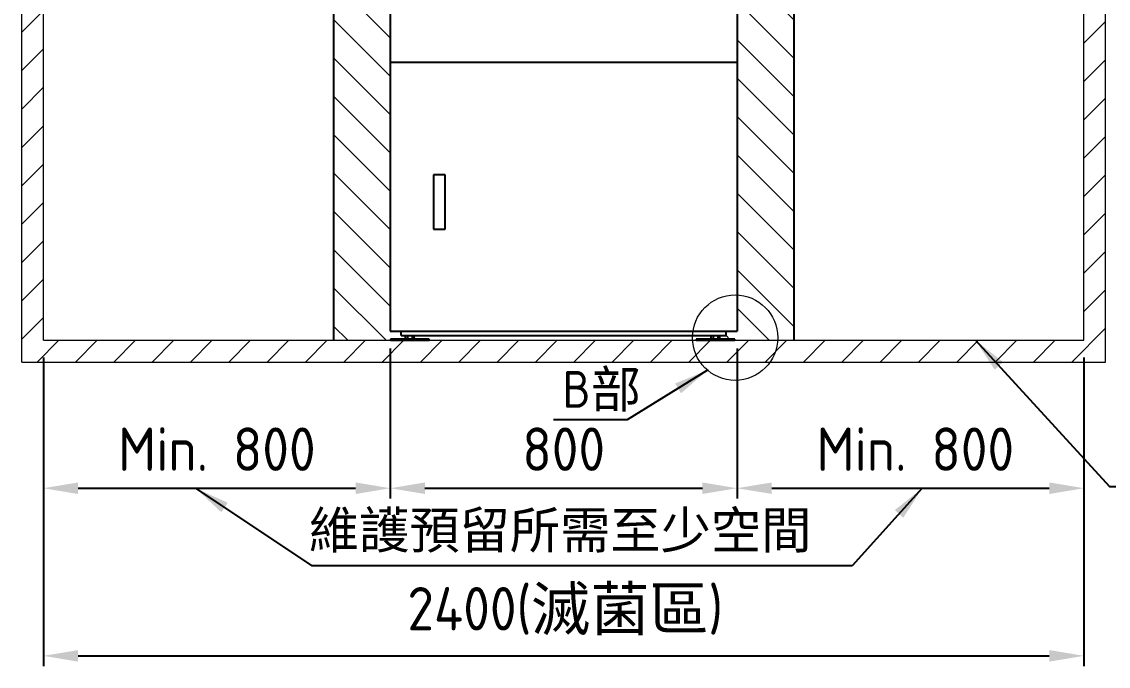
# Model space of a CAD drawing. Header units: millimetres. Extents: x -179594 to 13185, y 0 to 9270.
# Drawn here: x 8321 to 10827, y 1903 to 3389 of the extents above; entities that cross this region are included whole.
import ezdxf

# ---------------------------------------------------------------- set-up
doc = ezdxf.new("R2010")
doc.units = ezdxf.units.MM
doc.header["$MEASUREMENT"] = 0
doc.linetypes.add('HIDDEN', pattern=[9.525, 6.35, -3.175])
doc.layers.get('0').update_dxf_attribs({"lineweight": 25})
for name, color, linetype, lineweight in [('D', 3, 'Continuous', 13), ('H', 2, 'HIDDEN', 15), ('S', 4, 'Continuous', 15)]:
    doc.layers.add(name, color=color, linetype=linetype, lineweight=lineweight)
doc.styles.get("Standard").update_dxf_attribs({"font": 'KAIU.TTF'})
doc.styles.add('STU25', font='isocp2.shx')
doc.dimstyles.new('STU25', dxfattribs={"dimscale": 40, "dimtxt": 2.5, "dimasz": 2, "dimexe": 0.6, "dimexo": 1, "dimgap": 1, "dimtad": 1, "dimdsep": 46, "dimtxsty": 'STU25', "dimcen": 2, "dimazin": 2, "dimtfac": 1, "dimtmove": 0, "dimatfit": 3, "dimfxl": 0, "dimtolj": 1, "dimtzin": 0, "dimarcsym": 0})
doc.dimstyles.new('STU25$7', dxfattribs={"dimscale": 40, "dimtxt": 2.5, "dimasz": 2, "dimexe": 1.25, "dimexo": 0.625, "dimgap": 1, "dimtad": 0, "dimdec": 4, "dimdsep": 46, "dimtxsty": 'STU25', "dimcen": 2.5, "dimazin": 2, "dimtfac": 1, "dimtdec": 4, "dimtmove": 0, "dimatfit": 3, "dimfxl": 0, "dimtolj": 1, "dimtzin": 0, "dimarcsym": 0})

# ---------------------------------------------------------------- blocks, each defined once
blk = doc.blocks.new('*D16')
at = {"layer": 'D', "color": 0, "lineweight": -2}
for p, q in [((9971.4, 2635.6), (9971.4, 2289.7)), ((10771.4, 2614.6), (10771.4, 2289.7)), ((10051.4, 2313.7), (10691.4, 2313.7))]:
    blk.add_line(p, q, dxfattribs=at)
at = {"layer": 'D', "color": 0}
for points in [[(10051.4, 2327), (10051.4, 2300.4), (9971.4, 2313.7)], [(10691.4, 2300.4), (10691.4, 2327), (10771.4, 2313.7)]]:
    blk.add_solid(points, dxfattribs=at)
at = {"layer": 'Defpoints', "color": 0}
for p in [(9971.4, 2675.6), (10771.4, 2654.6), (10771.4, 2313.7)]:
    blk.add_point(p, dxfattribs=at)
at = {"layer": 'D', "color": 0, "insert": (10382.4, 2403.7), "char_height": 100, "attachment_point": 5, "style": 'STU25'}
blk.add_mtext('\\A1;Min. 800', dxfattribs=at)
blk = doc.blocks.new('*D17')
at = {"layer": 'D', "color": 0, "lineweight": -2}
for p, q in [((8371.4, 2614.6), (8371.4, 1903.4)), ((10771.4, 2614.6), (10771.4, 1903.4)), ((8451.4, 1927.4), (10691.4, 1927.4))]:
    blk.add_line(p, q, dxfattribs=at)
at = {"layer": 'D', "color": 0}
for points in [[(8451.4, 1940.7), (8451.4, 1914.1), (8371.4, 1927.4)], [(10691.4, 1914.1), (10691.4, 1940.7), (10771.4, 1927.4)]]:
    blk.add_solid(points, dxfattribs=at)
at = {"layer": 'Defpoints', "color": 0}
for p in [(8371.4, 2654.6), (10771.4, 2654.6), (10771.4, 1927.4)]:
    blk.add_point(p, dxfattribs=at)
at = {"layer": 'D', "color": 0, "insert": (9574.9, 2030.4), "char_height": 100, "attachment_point": 5, "style": 'STU25'}
blk.add_mtext('\\A1;2400({\\f標楷體|b0|i0|c136|p65;滅菌區})', dxfattribs=at)
blk = doc.blocks.new('*D18')
at = {"layer": 'D', "color": 0, "lineweight": -2}
for p, q in [((9171.4, 2635.6), (9171.4, 2289.7)), ((8371.4, 2614.6), (8371.4, 2289.7)), ((8451.4, 2313.7), (9091.4, 2313.7))]:
    blk.add_line(p, q, dxfattribs=at)
at = {"layer": 'D', "color": 0}
for points in [[(8451.4, 2327), (8451.4, 2300.4), (8371.4, 2313.7)], [(9091.4, 2300.4), (9091.4, 2327), (9171.4, 2313.7)]]:
    blk.add_solid(points, dxfattribs=at)
at = {"layer": 'Defpoints', "color": 0}
for p in [(9171.4, 2675.6), (8371.4, 2654.6), (9171.4, 2313.7)]:
    blk.add_point(p, dxfattribs=at)
at = {"layer": 'D', "color": 0, "insert": (8771.4, 2403.7), "char_height": 100, "attachment_point": 5, "style": 'STU25'}
blk.add_mtext('\\A1;Min. 800', dxfattribs=at)
blk = doc.blocks.new('*D29')
at = {"layer": 'D', "color": 0, "lineweight": -2}
for p, q in [((9171.4, 2635.6), (9171.4, 2289.7)), ((9971.4, 2635.6), (9971.4, 2289.7)), ((9251.4, 2313.7), (9891.4, 2313.7))]:
    blk.add_line(p, q, dxfattribs=at)
at = {"layer": 'D', "color": 0}
for points in [[(9251.4, 2327), (9251.4, 2300.4), (9171.4, 2313.7)], [(9891.4, 2300.4), (9891.4, 2327), (9971.4, 2313.7)]]:
    blk.add_solid(points, dxfattribs=at)
at = {"layer": 'Defpoints', "color": 0}
for p in [(9171.4, 2675.6), (9971.4, 2675.6), (9971.4, 2313.7)]:
    blk.add_point(p, dxfattribs=at)
at = {"layer": 'D', "color": 0, "insert": (9571.4, 2403.7), "char_height": 100, "attachment_point": 5, "style": 'STU25'}
blk.add_mtext('\\A1;800', dxfattribs=at)

msp = doc.modelspace()

# ---------------------------------------------------------------- hatches: boundary and pattern name
at = {"layer": 'D'}
h = msp.add_hatch(dxfattribs=at)
h.set_pattern_fill('ANSI31', color=256, scale=500, angle=90, style=0)
h.set_pattern_definition([(135, (27.53, 32.87), (-44.19417, -44.19417), [])])
h.paths.add_polyline_path([(9971.356, 4355.578), (9971.356, 3725.578), (9971.356, 3295.578), (9971.356, 2675.578), (9946.356, 2675.578), (9946.356, 2665.578), (9936.748, 2665.578), (9936.748, 2657.578), (9970.856, 2657.578), (9970.856, 2654.578), (10102.14, 2654.578), (10102.14, 4441.513), (10771.356, 4441.513), (10771.356, 5354.578), (8371.356, 5354.578), (8371.356, 4441.513), (9040.571, 4441.513), (9040.571, 2654.578), (9171.856, 2654.578), (9171.856, 2657.578), (9205.963, 2657.578), (9205.963, 2665.578), (9196.356, 2665.578), (9196.356, 2675.578), (9171.356, 2675.578), (9171.356, 3295.578), (9171.356, 3725.578), (9171.356, 4355.578)])
at = {"layer": 'H', "ltscale": 5}
h = msp.add_hatch(dxfattribs=at)
h.set_pattern_fill('ANSI31', color=256, scale=500, style=0)
h.set_pattern_definition([(45, (226570.927, 23270.51), (-44.194174, 44.194174), [])])
h.paths.add_polyline_path([(10821.356, 2604.578), (10821.356, 5354.578), (10771.356, 5354.578), (10771.356, 2654.578), (8371.356, 2654.578), (8371.356, 5354.578), (8321.356, 5354.578), (8321.356, 2604.578)])
h.paths.add_polyline_path([(10821.356, 5354.578), (10771.356, 5354.578)], flags=16)
h.paths.add_polyline_path([(8321.356, 5354.578), (8371.356, 5354.578)], flags=16)

# ---------------------------------------------------------------- linework, layer by layer
for p, q in [((9040.571, 4441.513), (9040.571, 2654.578)), ((10102.14, 4441.513), (10102.14, 2654.578)), ((9171.356, 3725.578), (9171.356, 3295.578)), ((9971.356, 3725.578), (9971.356, 3295.578)), ((9171.356, 3295.578), (9171.356, 2675.578)), ((9171.356, 3295.578), (9971.356, 3295.578)), ((9171.356, 3295.578), (9971.356, 3295.578)), ((9971.356, 3295.578), (9971.356, 2675.578)), ((9271.356, 3035.578), (9271.356, 2910.578)), ((9298.356, 3035.578), (9271.356, 3035.578)), ((9298.356, 2910.578), (9298.356, 3035.578)), ((9271.356, 2910.578), (9298.356, 2910.578)), ((9171.356, 2675.578), (9971.356, 2675.578)), ((9196.356, 2665.578), (9196.356, 2675.578)), ((9196.356, 2665.578), (9201.356, 2665.578)), ((9196.356, 2665.578), (9946.356, 2665.578)), ((9946.356, 2665.578), (9946.356, 2675.578))]:
    msp.add_line(p, q)
at = {"linetype": 'Continuous'}
for p, q in [((9260.856, 2657.578), (9171.856, 2657.578)), ((9171.856, 2657.578), (9171.856, 2654.578)), ((9205.963, 2665.578), (9205.963, 2657.578)), ((9211.16, 2665.578), (9211.16, 2657.578)), ((9221.552, 2665.578), (9221.552, 2657.578)), ((9226.748, 2657.578), (9226.748, 2665.578)), ((9229.644, 2657.578), (9226.748, 2660.475)), ((9260.856, 2654.578), (9260.856, 2657.578)), ((9876.856, 2657.578), (9876.856, 2654.578)), ((9965.856, 2657.578), (9876.856, 2657.578)), ((9910.963, 2665.578), (9910.963, 2657.578)), ((9916.16, 2665.578), (9916.16, 2657.578)), ((9926.552, 2665.578), (9926.552, 2657.578)), ((9931.748, 2657.578), (9931.748, 2665.578)), ((9965.856, 2654.578), (9965.856, 2657.578)), ((9171.856, 2654.578), (9260.856, 2654.578)), ((9876.856, 2654.578), (9965.856, 2654.578))]:
    msp.add_line(p, q, dxfattribs=at)
at = {"layer": 'D'}
msp.add_circle((9966.849, 2660.695), 98.378, dxfattribs=at)
at = {"layer": 'S', "linetype": 'Continuous'}
for p, q in [((8321.356, 2604.578), (8321.356, 5354.578)), ((8371.356, 2654.578), (8371.356, 5354.578)), ((10771.356, 2654.578), (10771.356, 5354.578)), ((10821.356, 2604.578), (10821.356, 5354.578)), ((8371.356, 2654.578), (10771.356, 2654.578)), ((8321.356, 2604.578), (10821.356, 2604.578))]:
    msp.add_line(p, q, dxfattribs=at)

# ---------------------------------------------------------------- texts
at = {"layer": 'D', "color": 11, "char_height": 85, "attachment_point": 1}
for s, insert in [('{\\Fisocp2.shx;\\C3;B\\f標楷體|b0|i0|c136|p65;部}', (9568.564, 2584.139)), ('{\\C3;維護預留所需至少空間}', (8983.46, 2259.771))]:
    msp.add_mtext(s, dxfattribs=dict(at, insert=insert))

# ---------------------------------------------------------------- dimensions: what is measured, and where the dimension line sits
at = {"layer": 'D'}
dim = msp.add_linear_dim(base=(9171.356, 2313.705), p1=(8371.356, 2654.578), p2=(9171.356, 2675.578), text='Min. <>', dimstyle='STU25', dxfattribs=at)
dim.commit()
dim.dimension.update_dxf_attribs({"geometry": '*D18', "text_midpoint": (8771.356, 2403.705)})
dim = msp.add_linear_dim(base=(9971.356, 2313.705), p1=(9171.356, 2675.578), p2=(9971.356, 2675.578), dimstyle='STU25', dxfattribs=at)
dim.commit()
dim.dimension.update_dxf_attribs({"geometry": '*D29', "text_midpoint": (9571.356, 2403.705)})
for base, p1, text, picture, middle in [((10771.356, 2313.705), (9971.356, 2675.578), 'Min. <>', '*D16', (10382.432, 2313.705)), ((10771.356, 1927.413), (8371.356, 2654.578), '<>({\\f標楷體|b0|i0|c136|p65;滅菌區})', '*D17', (9574.858, 1927.413))]:
    dim = msp.add_linear_dim(base=base, p1=p1, p2=(10771.356, 2654.578), text=text, dimstyle='STU25', dxfattribs=at)
    dim.commit()
    dim.dimension.update_dxf_attribs({"geometry": picture, "text_midpoint": middle, "dimtype": 160})

# ---------------------------------------------------------------- leaders
for points in [[(10521.168, 2654.578), (10830.265, 2317.67), (12222.396, 2317.67)], [(9903.24, 2585.648), (9717.965, 2471.688), (9547.772, 2471.688)], [(8722.52, 2313.705), (8990.282, 2134.868)], [(10398.567, 2313.705), (10236.386, 2134.868), (8990.282, 2134.868)]]:
    msp.add_leader(points, dimstyle='STU25$7', override={"dimgap": 1, "dimtad": 0}, dxfattribs=at)

doc.saveas('drawing.dxf')
